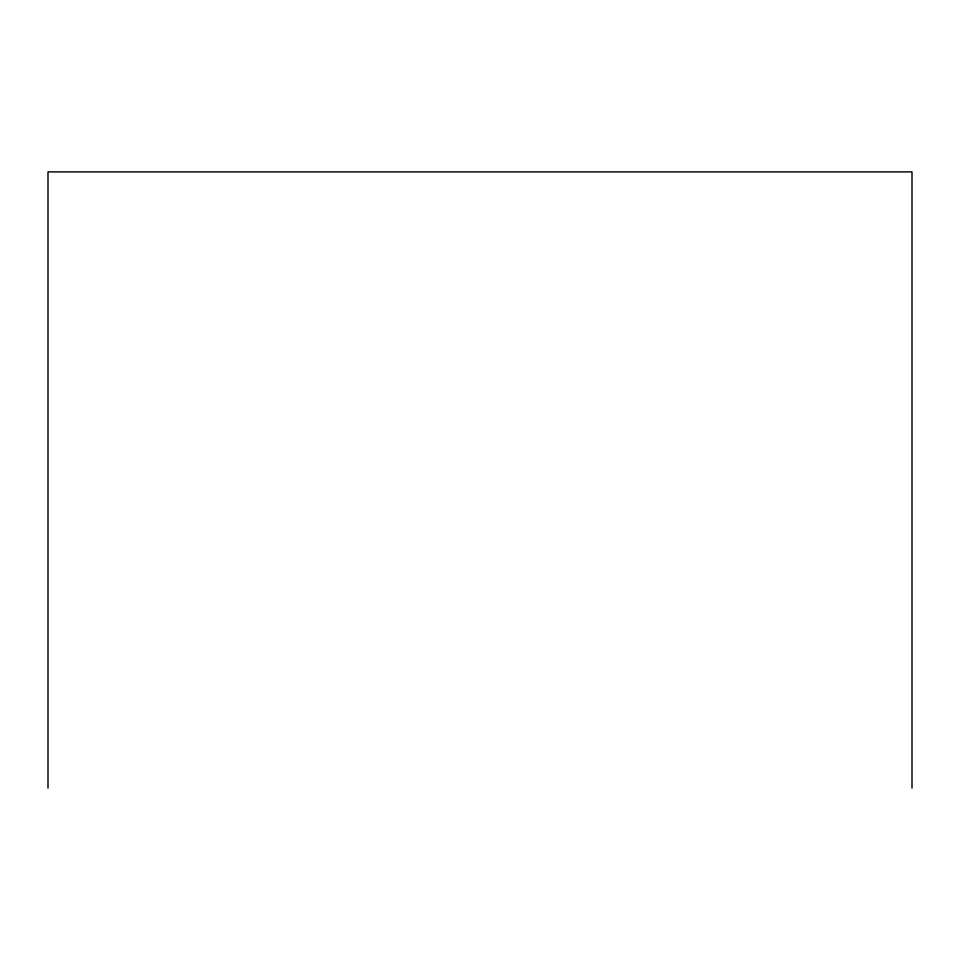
<?xml version="1.0" encoding="UTF-8"?>
<svg xmlns="http://www.w3.org/2000/svg" width="960" height="960" viewBox="0 0 960 960"><rect width="100%" height="100%" fill="white"/><g stroke="black" fill="none" stroke-linecap="round" stroke-linejoin="round"><path stroke-width="1.44" d="M912 788.1L912 171.9L48 171.9L48 788.1"/></g></svg>
